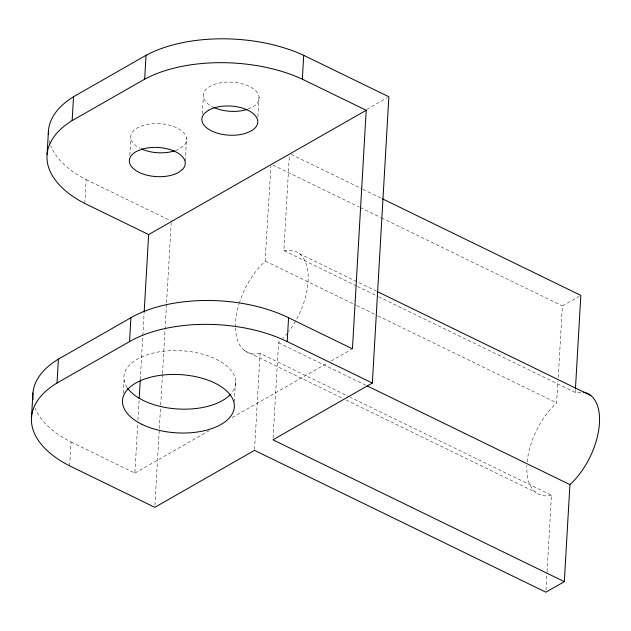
<?xml version="1.0" encoding="UTF-8"?>
<svg xmlns="http://www.w3.org/2000/svg" width="631" height="631" viewBox="0 0 631 631"><rect width="100%" height="100%" fill="white"/><g stroke="black" fill="none" stroke-linecap="round" stroke-linejoin="round"><path stroke-width="0.47" stroke-dasharray="3.15 2.37" d="M69.655 465.875L71.027 442.015A114.771 59.795 3.3 0 1 35.241 408.178M84.783 203.466L86.155 179.614A115.899 60.387 3.3 0 1 50.772 145.753M129.812 155.36L130.806 138.181M123.29 393.231L124.062 379.87M71.027 442.015L134.884 473.108L137.716 424.016M137.944 420.096L139.136 399.478M140.263 379.846L142.756 336.646M142.811 335.668L144.113 313.086M154.91 505.352L159.28 429.608M159.335 428.623L160.637 406.001M160.7 405.015L162.459 374.522M162.514 373.536L166.537 303.692M166.592 302.706L171.19 223.027M185.23 161.086L186.547 138.189M202.33 113.927L203.324 96.756M234.282 401.837L235.544 379.886M257.913 116.798L259.065 96.764M254.569 449.382L260.106 353.368L349.55 396.907M239.236 303.385A55.985 29.878 -64 0 1 265.099 261.329L270.904 166.056M273.073 437.859L278.555 342.775A55.985 29.878 -64 0 0 282.514 338.902M356.491 285.953L283.871 250.61L289.298 156.504M545.989 590.23L547.006 572.601M547.061 571.615L551.462 495.201L350.434 397.341M527.137 461.9A55.985 29.878 -64 0 1 556.463 403.154L558.033 381.369M558.254 377.448L562.379 305.925L579.148 296.349M580.977 392.277L575.235 392.435L575.401 389.493M366.769 109.4L387.158 97.75M134.884 473.108L209.113 430.705M232.145 417.548L327.702 362.959M331.117 361.011L351.593 349.314M248.046 109.029L252.479 107.12A27.993 14.584 3.3 0 0 249.324 86.4A27.993 14.584 3.3 0 0 209.91 86.4L205.943 89.428A27.993 14.584 3.3 0 0 213.065 107.112M260.106 353.368L259.791 353.494A55.985 29.878 -64 0 1 235.489 327.828M551.462 495.201L551.147 495.327A55.985 29.878 -64 0 1 526.877 465.623M283.871 250.61L292.342 250.373A55.985 29.878 -64 0 1 296.467 319.452M291.238 154.421L362.084 188.906M362.975 189.339L381.566 198.394M272.781 164.959L359.402 207.126M360.285 207.552L380.619 217.45M381.503 217.884L562.379 305.925M299.409 253.67L376.462 291.175M357.375 286.387L377.74 296.302M378.632 296.736L575.235 392.435M265.422 261.092L355.758 305.065M356.641 305.491L377.007 315.405M377.898 315.839L556.787 402.917M86.155 179.614L171.301 221.063M278.555 342.775L366.232 385.454M244.244 350.434L342.546 398.287M346.088 400.007L535.609 492.267M127.115 387.458A55.985 29.168 3.3 0 1 181.846 350.781A55.985 29.168 3.3 0 1 230.985 393.799M50.094 143.868A115.899 60.387 3.3 0 1 48.871 139.12M175.528 150.549A27.993 14.584 3.3 0 0 179.961 148.545L183.929 145.516A27.993 14.584 3.3 0 0 176.806 127.825A27.993 14.584 3.3 0 0 142.803 125.498L137.392 127.825A27.993 14.584 3.3 0 0 139.64 148.08M295.521 321.14A55.985 29.878 -64 0 1 288.698 331.543M287.578 333.01A55.985 29.878 -64 0 1 283.161 338.2M235.466 326.834A55.985 29.878 -64 0 1 238.96 304.3"/><path stroke-width="0.95" d="M31.55 416.831L32.922 392.979M47.088 154.445L48.461 130.585M583.707 392.206A55.985 29.878 -64 0 1 598.78 429.577A55.985 29.878 -64 0 1 569.919 484.608L564.319 581.656L545.87 592.193L254.514 450.36L154.8 507.324L69.655 465.875A114.771 59.795 3.3 0 1 57.027 383.001L58.399 359.142L130.917 317.716A111.616 58.155 3.3 0 1 288.58 317.74L352.445 348.825L366.201 110.275L302.336 79.191A115.126 59.977 3.3 0 0 144.673 79.167L72.155 120.592A115.899 60.387 3.3 0 0 84.783 203.466L148.64 234.551L366.201 110.275M72.155 120.592L73.527 96.74L146.045 55.307A115.126 59.977 3.3 0 1 303.716 55.331L388.862 96.78L372.353 383.041L272.963 439.823L564.319 581.656M57.027 383.001L129.544 341.576L130.917 317.716M144.673 79.167L146.045 55.307M139.191 398.492L140.208 380.824M144.168 312.108L148.64 234.551M372.353 383.041L287.208 341.6L288.58 317.74M302.336 79.191L303.716 55.331M575.456 388.515L580.828 295.387L382.457 198.82M377.346 291.609L590.774 395.495M367.116 385.888L569.919 484.608M230.315 394.541A55.985 29.168 3.3 0 1 177.682 408.975A55.985 29.168 3.3 0 1 127.62 388.191M33.033 399.628A114.771 59.795 3.3 0 1 58.399 359.142M129.544 341.576A111.616 58.155 3.3 0 1 287.208 341.6M48.366 134.371A115.899 60.387 3.3 0 1 73.527 96.74M247.06 109.447A27.993 14.584 3.3 0 1 213.87 107.491M174.542 150.872A27.993 14.584 3.3 0 1 141.352 148.916M208.53 110.251L204.562 113.288A27.993 14.584 3.3 0 0 211.693 130.972A27.993 14.584 3.3 0 0 245.688 133.307L251.106 130.98A27.993 14.584 3.3 0 0 247.951 110.259A27.993 14.584 3.3 0 0 208.53 110.251M182.556 169.368L178.589 172.405A27.993 14.584 3.3 0 1 139.167 172.397A27.993 14.584 3.3 0 1 136.012 151.677L141.431 149.35A27.993 14.584 3.3 0 1 175.426 151.685A27.993 14.584 3.3 0 1 182.556 169.368M142.172 424.45A55.985 29.168 3.3 0 0 233.431 411.325A55.985 29.168 3.3 0 0 159.69 375.429A55.985 29.168 3.3 0 0 142.172 424.45"/></g></svg>
